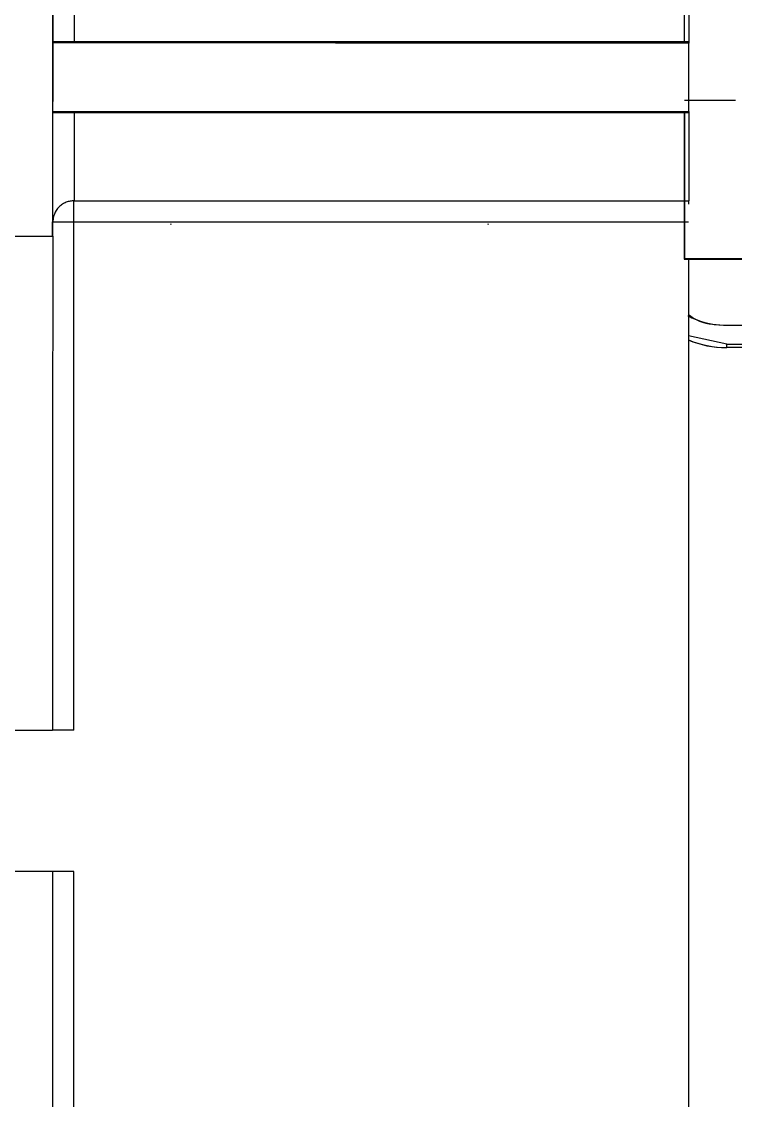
# Model space of a CAD drawing. Header units: millimetres. Extents: x -1 to 366, y 0 to 340.
# Drawn here: x 141.93 to 152.03, y 253.22 to 268.49 of the extents above; entities that cross this region are included whole.
import ezdxf

# ---------------------------------------------------------------- set-up
doc = ezdxf.new("R2010")
doc.units = ezdxf.units.MM

msp = doc.modelspace()

# ---------------------------------------------------------------- hatches: boundary and pattern name
at = {"linetype": 'Continuous', "lineweight": 18}
h = msp.add_hatch(dxfattribs=at)
h.set_pattern_fill('ANSI31', style=0)
h.set_pattern_definition([(45, (-418.589, -72.4933), (-2.245064, 2.245064), [])])
edge = h.paths.add_edge_path(flags=0)
edge.add_line((155.37, 249.118), (155.37, 265.627))
edge.add_ellipse((-0.129, 267.372), major_axis=(-2090.982, 0), ratio=0.00083693, start_angle=94.220864, end_angle=94.264818, ccw=False)
edge.add_line((153.77, 265.627), (153.77, 249.118))
edge.add_ellipse((-0.129, 247.372), major_axis=(-2090.982, 0), ratio=0.00083693, start_angle=265.735182, end_angle=265.779136, ccw=False)

# ---------------------------------------------------------------- linework, layer by layer
at = {"color": 7, "linetype": 'Continuous', "lineweight": 25}
for p, q in [((142.37, 268.192), (142.37, 269.152)), ((151.37, 268.207), (142.37, 268.207)), ((142.37, 268.207), (142.37, 268.192)), ((151.37, 268.207), (151.37, 268.19)), ((151.37, 267.223), (151.37, 268.19)), ((142.369, 267.707), (142.369, 267.363)), ((151.306, 267.38), (152.027, 267.38)), ((142.37, 267.221), (142.37, 267.207)), ((142.37, 265.456), (142.37, 267.221)), ((142.37, 267.207), (151.37, 267.207)), ((142.668, 267.207), (142.668, 265.957)), ((151.368, 267.207), (151.368, 265.957)), ((151.37, 267.223), (151.37, 267.207)), ((151.308, 265.133), (151.308, 266.135)), ((142.668, 265.957), (151.368, 265.957)), ((142.363, 265.456), (142.363, 265.657)), ((142.369, 265.657), (142.363, 265.657)), ((142.663, 258.457), (142.663, 265.657)), ((142.663, 265.657), (151.363, 265.657)), ((136.37, 265.457), (142.37, 265.457)), ((142.37, 265.456), (142.37, 265.457)), ((151.303, 265.13), (153.764, 265.13)), ((151.363, 265.13), (151.363, 249.63)), ((151.856, 264.197), (153.706, 264.197)), ((151.856, 264.197), (151.856, 264.197)), ((151.906, 263.927), (151.363, 264.044)), ((151.9, 263.877), (151.906, 263.877)), ((151.906, 263.927), (153.756, 263.927)), ((153.756, 263.877), (151.906, 263.877)), ((136.363, 258.457), (142.363, 258.457)), ((142.363, 258.457), (142.363, 258.457)), ((142.363, 256.457), (136.363, 256.457)), ((142.363, 256.457), (142.363, 256.457)), ((142.663, 249.257), (142.663, 256.457))]:
    msp.add_line(p, q, dxfattribs=at)
at = {"color": 7, "linetype": 'Continuous', "lineweight": 25, "flags": 128}
for points in [[(151.37, 268.19), (150.37, 268.191), (146.37, 268.191), (142.37, 268.192), (142.37, 268.192)], [(142.37, 267.221), (143.37, 267.221), (147.37, 267.222), (151.37, 267.223)], [(136.37, 265.456), (139.37, 265.456), (142.37, 265.456)], [(153.758, 265.133), (152.533, 265.133), (151.308, 265.133)]]:
    msp.add_lwpolyline(points, dxfattribs=at)
at = {"color": 7, "linetype": 'Continuous', "lineweight": 25}
for centre, radius, start, end in [((151.856, 265.197), 1, 239.8323, 270), ((151.9, 265.277), 1.4, 247.2875, 270), ((151.906, 265.277), 1.4, 247.1672, 270), ((136.973, 263.915), 14.933, 359.8561, 0.048)]:
    msp.add_arc(centre, radius, start, end, dxfattribs=at)
for points, knots in [([(142.67, 269.457), (142.67, 269.433), (142.669, 269.397), (142.669, 269.179), (142.669, 268.954), (142.669, 268.671), (142.668, 268.421), (142.668, 268.255), (142.668, 268.207)], [0, 0, 0, 0, 0.294125, 0.452457, 0.614149, 0.775842, 0.934174, 1, 1, 1, 1]), ([(151.37, 269.457), (151.37, 269.433), (151.369, 269.397), (151.369, 269.179), (151.369, 268.954), (151.369, 268.671), (151.368, 268.421), (151.368, 268.255), (151.368, 268.207)], [0, 0, 0, 0, 0.294125, 0.452457, 0.614149, 0.775842, 0.934174, 1, 1, 1, 1]), ([(142.37, 269.152), (142.37, 269.154), (142.37, 269.167), (142.369, 269.102), (142.369, 268.928), (142.369, 268.739), (142.369, 268.507), (142.369, 268.17), (142.369, 267.889), (142.369, 267.707)], [0, 0, 0, 0, 0.04997, 0.277461, 0.399923, 0.524985, 0.650046, 0.772509, 1, 1, 1, 1]), ([(151.308, 268.207), (151.308, 268.226), (151.308, 268.313), (151.308, 268.431), (151.308, 268.584), (151.308, 268.64), (151.308, 268.627), (151.308, 268.625)], [0, 0, 0, 0, 0.063356, 0.281445, 0.499569, 0.900433, 1, 1, 1, 1]), ([(142.37, 267.207), (142.37, 267.213), (142.37, 267.224), (142.37, 267.286), (142.37, 267.351), (142.369, 267.431), (142.369, 267.547), (142.369, 267.707), (142.369, 267.866), (142.369, 267.983), (142.37, 268.063), (142.37, 268.127), (142.37, 268.19), (142.37, 268.2), (142.37, 268.207)], [0, 0, 0, 0, 0.1197284, 0.1841803, 0.25, 0.3158197, 0.3802716, 0.5, 0.6197284, 0.6841803, 0.75, 0.8158197, 0.8802716, 1, 1, 1, 1]), ([(151.37, 267.207), (151.37, 267.213), (151.37, 267.224), (151.37, 267.286), (151.37, 267.351), (151.369, 267.431), (151.369, 267.547), (151.369, 267.707), (151.369, 267.866), (151.369, 267.983), (151.37, 268.063), (151.37, 268.127), (151.37, 268.19), (151.37, 268.2), (151.37, 268.207)], [0, 0, 0, 0, 0.119728, 0.18418, 0.25, 0.31582, 0.380272, 0.5, 0.619728, 0.68418, 0.75, 0.81582, 0.880272, 1, 1, 1, 1]), ([(151.306, 267.215), (151.307, 266.989), (151.307, 266.611), (151.307, 266.138), (151.307, 265.778), (151.307, 265.485), (151.308, 265.214), (151.308, 265.121), (151.308, 265.132), (151.308, 265.133)], [0, 0, 0, 0, 0.194584, 0.325413, 0.459019, 0.592625, 0.723454, 0.966488, 1, 1, 1, 1]), ([(151.308, 266.135), (151.308, 266.133), (151.308, 266.121), (151.308, 266.177), (151.308, 266.328), (151.308, 266.49), (151.307, 266.689), (151.307, 266.929), (151.307, 267.115), (151.307, 267.215)], [0, 0, 0, 0, 0.061088, 0.307037, 0.440844, 0.574673, 0.70848, 0.842309, 1, 1, 1, 1]), ([(142.668, 265.957), (142.65, 265.956), (142.611, 265.953), (142.555, 265.936), (142.501, 265.908), (142.436, 265.855), (142.388, 265.778), (142.371, 265.708), (142.369, 265.672), (142.369, 265.661), (142.369, 265.658), (142.369, 265.657)], [0, 0, 0, 0, 0.098293, 0.201794, 0.315772, 0.446197, 0.723713, 0.922386, 0.975776, 0.991487, 1, 1, 1, 1]), ([(142.663, 265.657), (142.663, 265.694), (142.663, 265.752), (142.663, 265.822), (142.663, 265.87), (142.663, 265.909), (142.663, 265.947), (142.663, 265.953), (142.663, 265.957)], [0, 0, 0, 0, 0.239457, 0.368361, 0.5, 0.631639, 0.760543, 1, 1, 1, 1]), ([(151.363, 265.957), (151.363, 265.953), (151.363, 265.947), (151.363, 265.918), (151.363, 265.908)], [0, 0, 0, 0, 0.650061, 1, 1, 1, 1]), ([(142.363, 265.657), (142.367, 265.657), (142.373, 265.657), (142.41, 265.657), (142.449, 265.657), (142.497, 265.657), (142.567, 265.657), (142.625, 265.657), (142.663, 265.657)], [0, 0, 0, 0, 0.2394568, 0.3683607, 0.5, 0.6316393, 0.7605432, 1, 1, 1, 1]), ([(142.37, 265.457), (142.369, 265.369), (142.368, 265.233), (142.366, 264.405), (142.365, 263.539), (142.365, 262.444), (142.364, 260.808), (142.363, 259.387), (142.363, 258.457)], [0, 0, 0, 0, 0.236708, 0.363738, 0.493861, 0.624859, 0.754427, 1, 1, 1, 1]), ([(151.363, 264.347), (151.399, 264.32), (151.54, 264.216), (151.721, 264.205), (151.856, 264.197)], [0, 0, 0, 0, 0.254073, 1, 1, 1, 1]), ([(142.663, 258.457), (142.625, 258.457), (142.567, 258.457), (142.497, 258.457), (142.449, 258.457), (142.41, 258.457), (142.373, 258.457), (142.367, 258.457), (142.363, 258.457)], [0, 0, 0, 0, 0.239457, 0.368361, 0.5, 0.631639, 0.760543, 1, 1, 1, 1]), ([(142.363, 256.457), (142.363, 255.526), (142.364, 254.105), (142.365, 252.469), (142.365, 251.374), (142.366, 250.509), (142.368, 249.68), (142.369, 249.545), (142.37, 249.457)], [0, 0, 0, 0, 0.245573, 0.375141, 0.506139, 0.636262, 0.763292, 1, 1, 1, 1]), ([(142.663, 256.457), (142.625, 256.457), (142.567, 256.457), (142.497, 256.457), (142.449, 256.457), (142.41, 256.457), (142.373, 256.457), (142.367, 256.457), (142.363, 256.457)], [0, 0, 0, 0, 0.239457, 0.368361, 0.5, 0.631639, 0.760543, 1, 1, 1, 1])]:
    msp.add_open_spline(points, degree=3, knots=knots, dxfattribs=at)

doc.saveas('drawing.dxf')
